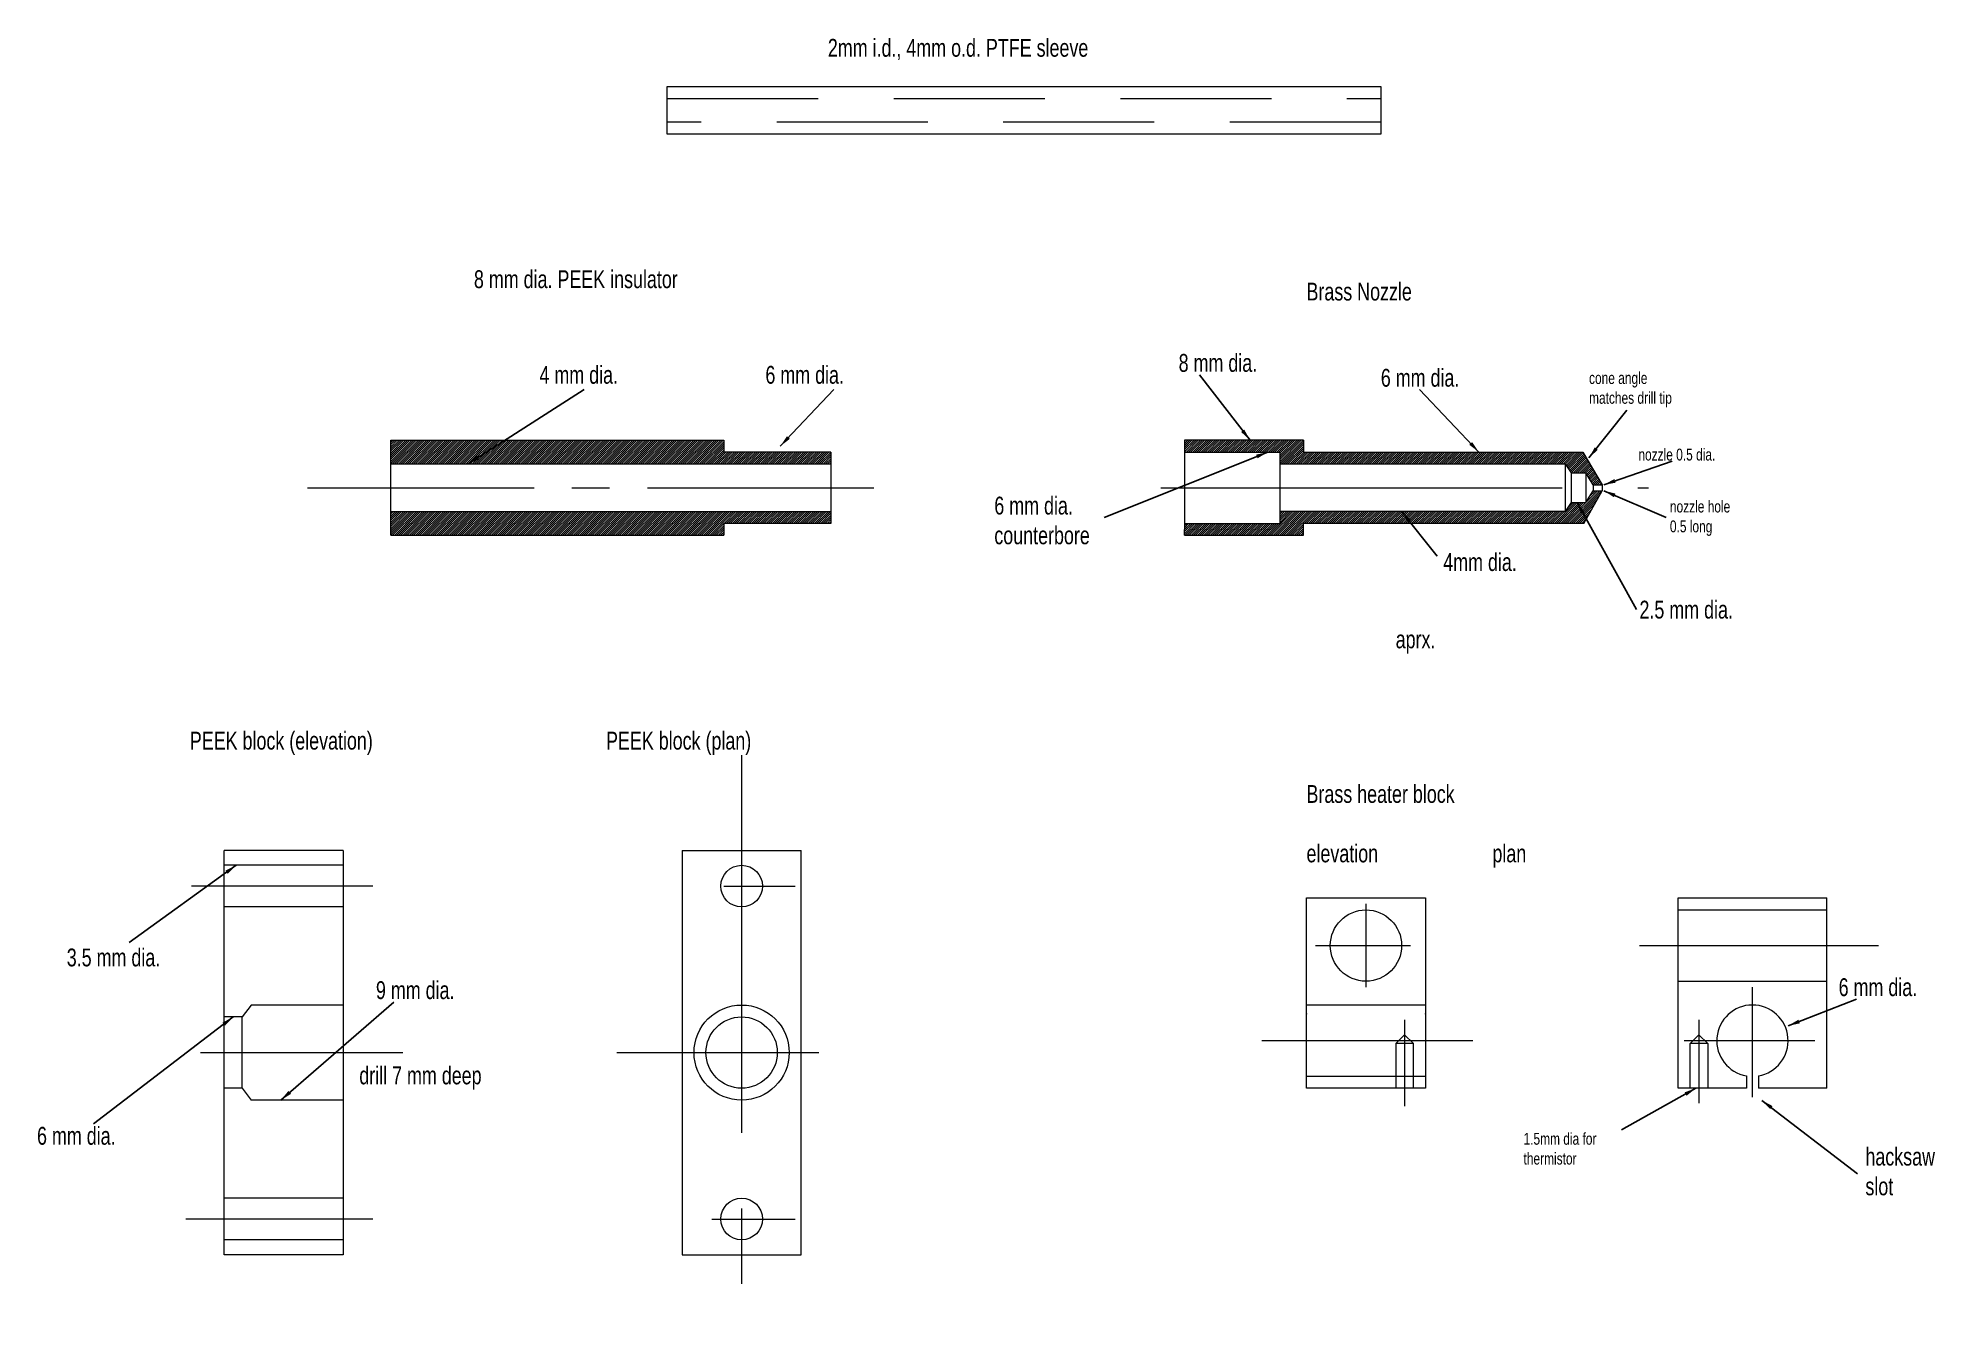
# Model space of a CAD drawing. Header units: millimetres. Extents: x 48 to 208, y -23 to 85.
import ezdxf

# ---------------------------------------------------------------- set-up
doc = ezdxf.new("R2010")
doc.units = ezdxf.units.MM
for name, pattern in [('CENTER', [50.8, 31.75, -6.35, 6.35, -6.35]), ('CENTER2', [28.575, 19.05, -3.175, 3.175, -3.175]), ('CENTERX2', [101.6, 63.5, -12.7, 12.7, -12.7]), ('DASHDOTX2', [50.8, 25.4, -12.7, 0, -12.7]), ('DASHED', [19.05, 12.7, -6.35]), ('DOTX2', [12.7, 0, -12.7])]:
    doc.linetypes.add(name, pattern=pattern)
for name, color, linetype, lineweight in [('centres', 7, 'CONTINUOUS', 0), ('dimensions', 7, 'CONTINUOUS', 0), ('hatch', 7, 'CONTINUOUS', 5), ('Names', 7, 'CONTINUOUS', 0), ('outlines', 7, 'CONTINUOUS', 0)]:
    doc.layers.add(name, color=color, linetype=linetype, lineweight=lineweight)
doc.styles.get("Standard").update_dxf_attribs({"font": 'txt', "width": 0.75})
doc.dimstyles.get("Standard").update_dxf_attribs({"dimtxt": 2, "dimasz": 1, "dimexe": 0.5, "dimexo": 0.625, "dimtad": 1, "dimtxsty": 'Standard', "dimcen": 2.5, "dimadec": 0, "dimazin": 0, "dimtfac": 1, "dimtmove": 0, "dimatfit": 3, "dimfxl": 1, "dimarcsym": 0})
pattern_1 = [(45, (0, 0), (-0.08838835, 0.08838835), [])]

msp = doc.modelspace()

# ---------------------------------------------------------------- hatches: boundary and pattern name
at = {"layer": 'hatch', "linetype": 'CONTINUOUS', "lineweight": 5}
h = msp.add_hatch(dxfattribs=at)
h.set_pattern_fill('ansi31', color=256, scale=0.6, angle=1.5708, style=0)
h.set_pattern_definition(pattern_1)
h.paths.add_polyline_path([(106, 51.5), (106, 50.5), (115, 50.5), (115, 49.5), (78, 49.5), (78, 51.5)])
h = msp.add_hatch(dxfattribs=at)
h.set_pattern_fill('ansi31', color=256, scale=0.6, angle=1.5708, style=0)
h.set_pattern_definition(pattern_1)
h.paths.add_polyline_path([(179.11, 47.75), (179.85, 47.75), (178.25, 50.5), (154.75, 50.5), (154.75, 51.5), (144.75, 51.5), (144.75, 51), (144.75, 50.5), (152.75, 50.5), (152.75, 49.5), (176.75, 49.5), (177.25, 48.75), (178.5, 48.75)])
h = msp.add_hatch(dxfattribs=at)
h.set_pattern_fill('ansi31', color=256, scale=0.6, angle=1.5708, style=0)
h.set_pattern_definition(pattern_1)
h.paths.add_polyline_path([(179.11, 47.25), (179.85, 47.25), (178.31, 44.5), (154.75, 44.5), (154.75, 43.5), (144.75, 43.5), (144.75, 44), (144.75, 44.5), (152.75, 44.5), (152.75, 45.5), (176.75, 45.5), (177.25, 46.25), (178.5, 46.25)])
h = msp.add_hatch(dxfattribs=at)
h.set_pattern_fill('ansi31', color=256, scale=0.6, angle=1.5708, style=0)
h.set_pattern_definition(pattern_1)
h.paths.add_polyline_path([(115, 45.5), (115, 44.5), (106, 44.5), (106, 43.5), (78, 43.5), (78, 45.5)])

# ---------------------------------------------------------------- linework, layer by layer
at = {"layer": 'centres', "linetype": 'CENTER2', "lineweight": 5}
msp.add_line((71, 47.5), (119, 47.5), dxfattribs=at)
at = {"layer": 'centres', "linetype": 'CENTER', "lineweight": 5}
for p, q in [((142.75, 47.5), (144.75, 47.5)), ((144.75, 47.5), (183.75, 47.5)), ((107.5, 25), (107.5, -23)), ((76.5, 14), (61.25, 14)), ((106, 14), (112, 14)), ((62, 0), (79, 0)), ((97, 0), (114, 0)), ((76.5, -14), (60.75, -14)), ((105, -14), (112, -14))]:
    msp.add_line(p, q, dxfattribs=at)
at = {"layer": 'centres', "linetype": 'DASHDOTX2', "lineweight": 5}
for p, q in [((160, 12.5), (160, 5.5)), ((155.75, 9), (163.75, 9)), ((183, 9), (203.09, 9)), ((163.25, 2.75), (163.25, -4.5)), ((188, 2.75), (188, -4.25))]:
    msp.add_line(p, q, dxfattribs=at)
at = {"layer": 'centres', "linetype": 'CENTERX2', "lineweight": 5}
for p, q in [((192.5, -3.75), (192.5, 5.5)), ((169, 1), (151.25, 1)), ((197.75, 1), (186.75, 1))]:
    msp.add_line(p, q, dxfattribs=at)
at = {"layer": 'outlines', "lineweight": 13}
for p, q in [((101.25, 81.25), (161.25, 81.25)), ((101.25, 77.25), (101.25, 81.25)), ((161.25, 81.25), (161.25, 77.25)), ((161.25, 77.25), (101.25, 77.25)), ((78, 51.5), (106, 51.5)), ((106, 51.5), (106, 50.5)), ((144.75, 51.5), (144.75, 51)), ((154.75, 51.5), (144.75, 51.5)), ((154.75, 51.5), (154.75, 50.5)), ((78, 49.5), (115, 49.5)), ((115, 50.5), (106, 50.5)), ((115, 50.5), (115, 49.5)), ((115, 49.5), (115, 48.75)), ((144.75, 51), (144.75, 50.5)), ((144.75, 50.5), (152.75, 50.5)), ((144.75, 50.5), (144.75, 44.5)), ((152.75, 50.5), (152.75, 49.5)), ((152.75, 49.5), (152.75, 48.75)), ((154.75, 50.5), (178.25, 50.5)), ((178.25, 50.5), (179.85, 47.75)), ((115, 48.75), (115, 46.25)), ((152.75, 48.75), (152.75, 46.25)), ((177.25, 48.75), (178.5, 48.75)), ((179.11, 47.75), (178.5, 48.75)), ((178.5, 46.25), (179.11, 47.25)), ((179.11, 47.75), (179.11, 47.25)), ((179.11, 47.75), (179.85, 47.75)), ((179.11, 47.25), (179.85, 47.25)), ((179.85, 47.75), (179.85, 47.25)), ((78, 45.5), (115, 45.5)), ((115, 46.25), (115, 45.5)), ((115, 45.5), (115, 44.5)), ((152.75, 46.25), (152.75, 45.5)), ((152.75, 45.5), (152.75, 44.5)), ((177.25, 46.25), (178.5, 46.25)), ((78, 43.5), (106, 43.5)), ((115, 44.5), (106, 44.5)), ((106, 44.5), (106, 43.5)), ((144.75, 44.5), (152.75, 44.5)), ((144.75, 44.5), (144.75, 44)), ((144.75, 43.5), (144.75, 44)), ((144.75, 43.5), (154.75, 43.5)), ((154.75, 43.5), (154.75, 44.5)), ((178.31, 44.5), (154.75, 44.5)), ((102.5, 17), (112.5, 17)), ((102.5, 17), (102.5, -17)), ((112.5, -17), (112.5, 17)), ((102.5, -17), (112.5, -17))]:
    msp.add_line(p, q, dxfattribs=at)
at = {"layer": 'outlines', "linetype": 'DASHED', "lineweight": 5}
for p, q in [((101.25, 80.25), (161.25, 80.25)), ((161.25, 78.25), (101.25, 78.25)), ((74, 15.75), (64, 15.75)), ((74, 12.25), (64, 12.25)), ((186.25, 12), (198.75, 12)), ((186.25, 6), (198.75, 6)), ((66.25, 4), (65.5, 3)), ((74, 4), (66.25, 4)), ((165, 4), (155, 4)), ((65.5, 3), (64, 3)), ((65.5, -3), (65.5, 3)), ((163.25, 1.5), (162.5, 0.75)), ((162.5, 0.75), (162.5, -3)), ((164, 0.75), (162.5, 0.75)), ((164, 0.75), (163.25, 1.5)), ((164, -3), (164, 0.75)), ((187.25, 0.75), (188, 1.5)), ((187.25, -3), (187.25, 0.75)), ((188.75, 0.75), (187.25, 0.75)), ((188, 1.5), (188.75, 0.75)), ((188.75, 0.75), (188.75, -3)), ((65.5, -3), (64, -3)), ((65.5, -3), (66.25, -4)), ((165, -2), (155, -2)), ((74, -4), (66.25, -4)), ((74, -12.25), (64, -12.25)), ((74, -15.75), (64, -15.75))]:
    msp.add_line(p, q, dxfattribs=at)
at = {"layer": 'outlines', "linetype": 'CONTINUOUS', "lineweight": 13}
for p, q in [((78, 49.5), (78, 51.5)), ((78, 45.5), (78, 49.5)), ((152.75, 49.5), (176.75, 49.5)), ((176.75, 49.5), (176.75, 45.5)), ((176.75, 49.5), (177.25, 48.75)), ((177.25, 48.75), (177.25, 46.25)), ((178.5, 48.75), (178.5, 46.25)), ((178.31, 44.5), (179.85, 47.25)), ((78, 43.5), (78, 45.5)), ((176.75, 45.5), (152.75, 45.5)), ((177.25, 46.25), (176.75, 45.5)), ((74, 17), (64, 17)), ((192, -1.96), (192, -3)), ((193, -1.96), (193, -3)), ((74, -17), (64, -17))]:
    msp.add_line(p, q, dxfattribs=at)
at = {"layer": 'outlines', "lineweight": 15}
for p, q in [((64, -17), (64, 17)), ((74, 17), (74, -17)), ((155, 13), (165, 13)), ((155, -3), (155, 13)), ((165, 13), (165, -3)), ((186.25, 13), (198.75, 13)), ((186.25, -3), (186.25, 13)), ((198.75, -3), (198.75, 13)), ((165, -3), (155, -3)), ((192, -3), (186.25, -3)), ((198.75, -3), (193, -3))]:
    msp.add_line(p, q, dxfattribs=at)
for centre, radius in [((107.5, 14), 1.75), ((107.5, 0), 4), ((107.5, 0), 3), ((107.5, -14), 1.75)]:
    msp.add_circle(centre, radius, dxfattribs=at)
at = {"layer": 'outlines', "lineweight": 13}
msp.add_circle((160, 9), 3, dxfattribs=at)
at = {"layer": 'outlines', "color": 7, "linetype": 'CONTINUOUS', "lineweight": 13}
msp.add_arc((192.5, 1), 3, 279.5941, 260.4059, dxfattribs=at)
at = {"layer": 'outlines', "linetype": 'DOTX2', "lineweight": 9}
for p in [(155, 3.25), (165, 3.25)]:
    msp.add_point(p, dxfattribs=at)

# ---------------------------------------------------------------- texts
at = {"layer": 'dimensions', "lineweight": 5, "width": 100, "attachment_point": 1}
for s, insert, char_height in [('4\\~mm\\~dia.', (90.5, 57.75), 1.5), ('6\\~mm\\~dia.', (109.5, 57.75), 1.5), ('8\\~mm\\~dia.', (144.25, 58.75), 1.5), ('6\\~mm\\~dia.', (161.25, 57.5), 1.5), ('cone\\~angle\\Pmatches\\~drill\\~tip\\P', (178.76, 57.23), 1), ('nozzle\\~0.5\\~dia.', (182.91, 50.79), 1), ('6\\~mm\\~dia.\\Pcounterbore', (128.75, 46.75), 1.5), ('nozzle\\~hole\\~\\P0.5\\~long', (185.56, 46.42), 1), ('2.5\\~mm\\~dia.', (183, 38), 1.5)]:
    msp.add_mtext(s, dxfattribs=dict(at, insert=insert, char_height=char_height))
at = {"layer": 'dimensions', "linetype": 'CONTINUOUS', "lineweight": 5, "char_height": 1.5, "width": 100, "attachment_point": 1}
for s, insert in [('4mm\\~dia.', (166.5, 42)), ('aprx.', (162.5, 35.5)), ('3.5\\~mm\\~dia.', (50.75, 8.75)), ('9\\~mm\\~dia.', (76.75, 6)), ('6\\~mm\\~dia.', (199.75, 6.25)), ('6\\~mm\\~dia.', (48.25, -6.25)), ('hacksaw\\Pslot', (202, -8))]:
    msp.add_mtext(s, dxfattribs=dict(at, insert=insert))
at = {"layer": 'dimensions', "insert": (75.35, -1.17), "char_height": 1.5, "width": 100, "attachment_point": 1}
msp.add_mtext('drill\\~7\\~mm\\~deep', dxfattribs=at)
at = {"layer": 'Names', "linetype": 'CONTINUOUS', "lineweight": 13, "insert": (114.75, 85.25), "char_height": 1.5, "width": 100, "attachment_point": 1}
msp.add_mtext('2mm\\~i.d.,\\~4mm\\~o.d.\\~PTFE\\~sleeve', dxfattribs=at)
at = {"layer": 'Names', "lineweight": 18, "char_height": 1.5, "width": 100, "attachment_point": 1}
for s, insert in [('8\\~mm\\~dia.\\~PEEK\\~insulator', (84.99, 65.79)), ('Brass\\~Nozzle', (155, 64.75)), ('Brass\\~heater\\~block\\P\\Pelevation\\~\\~\\~\\~\\~\\~\\~\\~\\~\\~\\~\\~\\~\\~\\~\\~\\~\\~\\~\\~\\~\\~\\~plan', (155, 22.5))]:
    msp.add_mtext(s, dxfattribs=dict(at, insert=insert))
at = {"layer": 'Names', "linetype": 'CENTER', "lineweight": 18, "char_height": 1.5, "width": 100, "attachment_point": 1}
for s, insert in [('PEEK\\~block\\~(elevation)', (61.1, 26.98)), ('PEEK\\~block\\~(plan)', (96.1, 26.98))]:
    msp.add_mtext(s, dxfattribs=dict(at, insert=insert))
at = {"layer": 'Names', "lineweight": 5, "insert": (173.25, -6.75), "char_height": 1, "width": 100, "attachment_point": 1}
msp.add_mtext('1.5mm\\~dia\\~for\\Pthermistor', dxfattribs=at)

# ---------------------------------------------------------------- leaders
at = {"layer": 'dimensions', "lineweight": 5}
for points in [[(150.25, 51.5), (146, 57)], [(84.5, 49.5), (94.25, 55.75)], [(169.5, 50.5), (164.5, 55.75)], [(178.75, 50.01), (181.94, 54.03)], [(151.75, 50.5), (138, 45)], [(180, 47.75), (185.75, 49.75), (185.75, 49.75)], [(180, 47.25), (185.25, 45)]]:
    msp.add_leader(points, dimstyle='Standard', dxfattribs=at)
at = {"layer": 'dimensions', "linetype": 'CONTINUOUS', "lineweight": 5}
for points in [[(110.75, 51), (115.25, 55.75)], [(163, 45.5), (166, 41.75)], [(65, 15.75), (56, 9.25)], [(68.75, -4), (78.25, 4.25)], [(195.5, 2.25), (201.25, 4.5)], [(64.75, 3), (53, -6)], [(187.75, -3), (181.5, -6.5)], [(193.3, -4.02), (201.33, -10.2)]]:
    msp.add_leader(points, dimstyle='Standard', dxfattribs=at)
at = {"layer": 'hatch', "linetype": 'CONTINUOUS', "lineweight": 5}
msp.add_leader([(177.75, 46.25), (182.75, 37.25)], dimstyle='Standard', dxfattribs=at)

doc.saveas('drawing.dxf')
